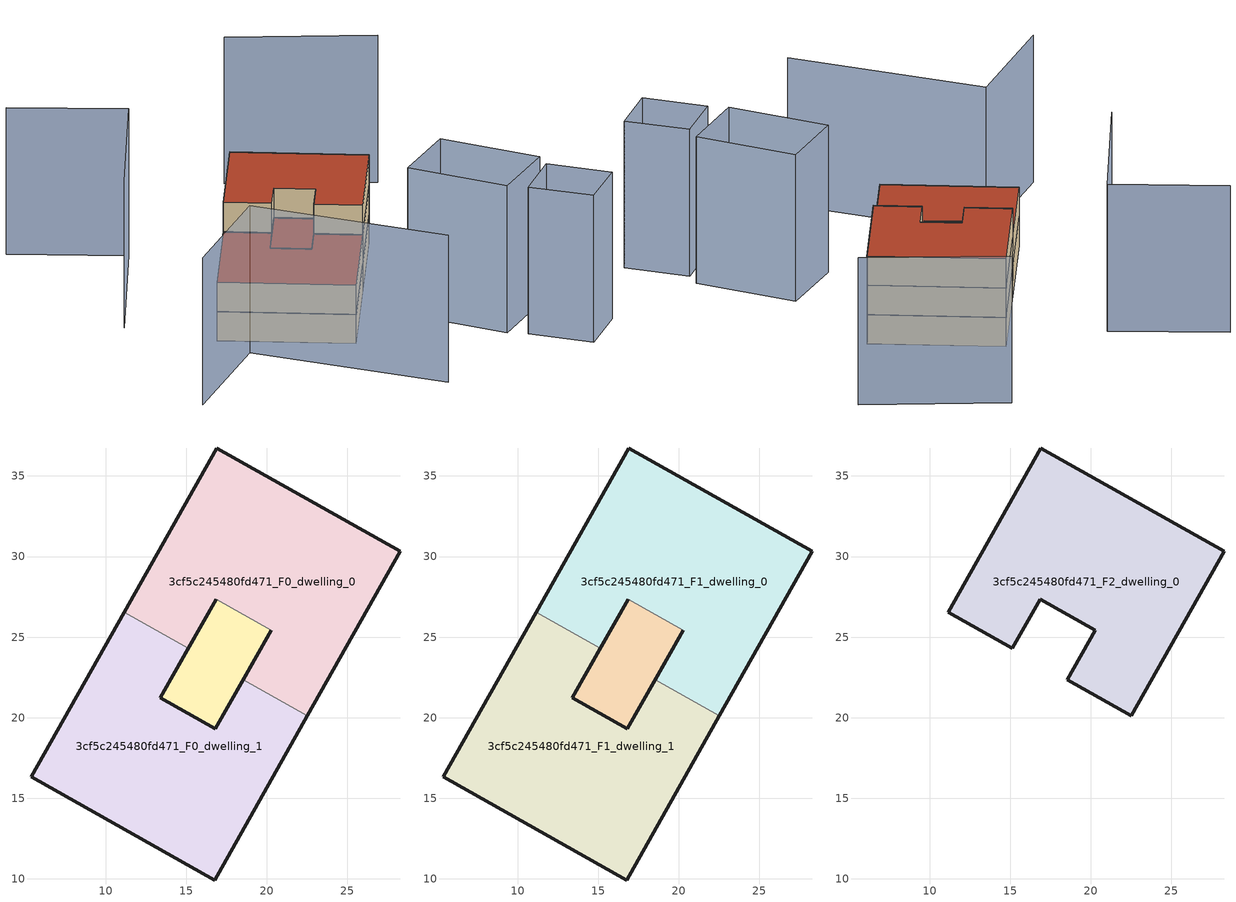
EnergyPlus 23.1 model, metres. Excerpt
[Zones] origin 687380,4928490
3cf5c245480fd471_F0_dwelling_0
 floor ground (EU_floor_Construction): 22.51,20.13 28.27,30.32 16.91,36.73 11.16,26.54 15.13,24.29 16.86,27.35 20.27,25.43 18.54,22.37 z0
 wall outside (EU_wall_Construction): 18.54,22.37 20.27,25.43 / 16.86,27.35 15.13,24.29 / 11.16,26.54 16.91,36.73 28.27,30.32 22.51,20.13 z0:3
 wall to 3cf5c245480fd471_F0_dwelling_1 (EU_wall_Construction): 22.51,20.13 18.54,22.37 / 15.13,24.29 11.16,26.54 z0:3
 wall to 3cf5c245480fd471_F0_circulation (EU_wall_Construction): 20.27,25.43 16.86,27.35 z0:3
3cf5c245480fd471_F0_dwelling_1
 floor ground (EU_floor_Construction): 16.76,9.94 22.51,20.13 18.54,22.37 16.81,19.31 13.41,21.24 15.13,24.29 11.16,26.54 5.41,16.35 z0
 wall outside (EU_wall_Construction): 15.13,24.29 13.41,21.24 16.81,19.31 18.54,22.37 / 22.51,20.13 16.76,9.94 5.41,16.35 11.16,26.54 z0:3
3cf5c245480fd471_F0_circulation
 floor ground (EU_floor_Construction): 16.81,19.31 20.27,25.43 16.86,27.35 13.41,21.24 z0
 wall outside (EU_wall_Construction): 20.27,25.43 16.81,19.31 13.41,21.24 16.86,27.35 z0:3
3cf5c245480fd471_F1_dwelling_0
 floor to 3cf5c245480fd471_F0_dwelling_0 (EU_floor_Construction): 22.51,20.13 28.27,30.32 16.91,36.73 11.16,26.54 15.13,24.29 16.86,27.35 20.27,25.43 18.54,22.37 z3
 wall outside (EU_wall_Construction): 18.54,22.37 20.27,25.43 / 16.86,27.35 15.13,24.29 / 11.16,26.54 16.91,36.73 28.27,30.32 22.51,20.13 z3:6
 wall to 3cf5c245480fd471_F1_dwelling_1 (EU_wall_Construction): 22.51,20.13 18.54,22.37 / 15.13,24.29 11.16,26.54 z3:6
 wall to 3cf5c245480fd471_F1_circulation (EU_wall_Construction): 20.27,25.43 16.86,27.35 z3:6
3cf5c245480fd471_F1_dwelling_1
 floor to 3cf5c245480fd471_F0_dwelling_1 (EU_floor_Construction): 16.76,9.94 22.51,20.13 18.54,22.37 16.81,19.31 13.41,21.24 15.13,24.29 11.16,26.54 5.4,16.35 z3
 wall outside (EU_wall_Construction): 15.13,24.29 13.41,21.24 16.81,19.31 18.54,22.37 / 22.51,20.13 16.76,9.94 5.41,16.35 11.16,26.54 z3:6
 roof outside (EU_roof_Construction): 18.54,22.37 22.51,20.13 16.76,9.94 5.41,16.35 11.16,26.54 15.13,24.29 13.41,21.24 16.81,19.31 z6
3cf5c245480fd471_F1_circulation
 floor to 3cf5c245480fd471_F0_circulation (EU_floor_Construction): 16.81,19.31 20.27,25.43 16.86,27.35 13.41,21.24 z3
 wall outside (EU_wall_Construction): 20.27,25.43 16.81,19.31 13.41,21.24 16.86,27.35 z3:6
 roof outside (EU_roof_Construction): 20.27,25.43 16.81,19.31 13.41,21.24 16.86,27.35 z6
3cf5c245480fd471_F2_dwelling_0
 floor to 3cf5c245480fd471_F1_dwelling_0 (EU_floor_Construction): 22.51,20.13 28.27,30.32 16.91,36.73 11.16,26.54 15.13,24.29 16.86,27.35 20.27,25.43 18.54,22.37 z6
 wall outside (EU_wall_Construction): 28.27,30.32 22.51,20.13 18.54,22.37 20.27,25.43 16.86,27.35 15.13,24.29 11.16,26.54 16.91,36.73 28.27,30.32 z6:9
 roof outside (EU_roof_Construction): 28.27,30.32 22.51,20.13 18.54,22.37 20.27,25.43 16.86,27.35 15.13,24.29 11.16,26.54 16.91,36.73 z9
shading: -2.34,3.78 6.96,12.56 / 6.96,12.56 20.53,-1.81 / -3.3,43.02 6.84,37.65 / 6.84,37.65 -0.94,22.96 / 35.24,42.48 22.2,48.5 / 36.09,8.91 40.74,4.44 / 40.74,4.44 36.82,0.37 / 36.82,0.37 32.18,4.83 / 32.18,4.83 36.09,8.91 / 29.83,18.54 36.3,10.64 / 36.3,10.64 30.57,5.95 / 30.57,5.95 24.1,13.85 / 24.1,13.85 29.83,18.54 z0:15
[Building]
EU S2 Campaign: North Axis=0; Terrain=City; Solar Distribution=FullExterior
[Site:Location]
Bologna: Latitude=44.5; Longitude=11.25; Time Zone=1; Elevation=37
[SizingPeriod:WeatherFileDays]
AnnualSizingPeriod: Begin Month=1; Begin Day of Month=1; End Month=12; End Day of Month=31; Day of Week for Start Day=Monday; Use Weather File Daylight Saving Period=No; Use Weather File Rain and Snow Indicators=No
[MATERIAL]
EU_InternalMass_Material: Roughness=MediumRough; Thickness=0.1; Conductivity=1; Density=1800; Specific Heat=900; Thermal Absorptance=0.9; Solar Absorptance=0.7; Visible Absorptance=0.7
[MATERIAL:NOMASS] Roughness=MediumRough; Thermal Absorptance=0.9; Solar Absorptance=0.7; Visible Absorptance=0.7
Name | Thermal Resistance
EU_wall_NoMass | 0.937881
EU_roof_NoMass | 0.548572
EU_floor_NoMass | 0.71348
[CONSTRUCTION]
EU_wall_Construction: EU_wall_NoMass
EU_roof_Construction: EU_roof_NoMass
EU_floor_Construction: EU_floor_NoMass
EU_InternalMass_Construction: EU_InternalMass_Material
[ZONE] Type=1; Multiplier=1; Ceiling Height=autocalculate; Floor Area=autocalculate; Part of Total Floor Area=Yes
Name | Volume
3cf5c245480fd471_F0_dwelling_0; 3cf5c245480fd471_F1_dwelling_0; 3cf5c245480fd471_F2_dwelling_0 | 416.651
3cf5c245480fd471_F0_dwelling_1; 3cf5c245480fd471_F1_dwelling_1 | 416.632
3cf5c245480fd471_F0_circulation | 82.4099
3cf5c245480fd471_F1_circulation | 82.4106
[INTERNALMASS] Construction=EU_InternalMass_Construction
Name | Zone or ZoneList | Surface Area
3cf5c245480fd471_F0_dwelling_0_EU_InternalMass | 3cf5c245480fd471_F0_dwelling_0 | 138.878
3cf5c245480fd471_F0_dwelling_1_EU_InternalMass | 3cf5c245480fd471_F0_dwelling_1 | 138.878
3cf5c245480fd471_F1_dwelling_0_EU_InternalMass | 3cf5c245480fd471_F1_dwelling_0 | 138.878
3cf5c245480fd471_F1_dwelling_1_EU_InternalMass | 3cf5c245480fd471_F1_dwelling_1 | 138.878
3cf5c245480fd471_F2_dwelling_0_EU_InternalMass | 3cf5c245480fd471_F2_dwelling_0 | 305.316
[OTHEREQUIPMENT] Fuel Type=Electricity; Design Level Calculation Method=Watts/Area; Power per Zone Floor Area=1; Fraction Latent=0; Fraction Radiant=0; Fraction Lost=0; Carbon Dioxide Generation Rate=0; EndUse Subcategory=EU_Step8_InternalGains
Name | Zone or ZoneList or Space or SpaceList | Schedule
EU_Step8_InternalGain_3cf5c245480fd471_F0_dwelling_0_f000 | 3cf5c245480fd471_F0_dwelling_0 | EU_Step8_GainSchedule_3cf5c245480fd471_F0_dwelling_0_f000
EU_Step8_InternalGain_3cf5c245480fd471_F0_dwelling_1_f000 | 3cf5c245480fd471_F0_dwelling_1 | EU_Step8_GainSchedule_3cf5c245480fd471_F0_dwelling_1_f000
EU_Step8_InternalGain_3cf5c245480fd471_F1_dwelling_0_f000 | 3cf5c245480fd471_F1_dwelling_0 | EU_Step8_GainSchedule_3cf5c245480fd471_F1_dwelling_0_f000
EU_Step8_InternalGain_3cf5c245480fd471_F1_dwelling_1_f000 | 3cf5c245480fd471_F1_dwelling_1 | EU_Step8_GainSchedule_3cf5c245480fd471_F1_dwelling_1_f000
EU_Step8_InternalGain_3cf5c245480fd471_F2_dwelling_0_f000 | 3cf5c245480fd471_F2_dwelling_0 | EU_Step8_GainSchedule_3cf5c245480fd471_F2_dwelling_0_f000
[ZONEINFILTRATION:DESIGNFLOWRATE] Schedule=EU_AlwaysOn; Design Flow Rate Calculation Method=Flow/Area; Flow Rate per Floor Area=0.0005; Constant Term Coefficient=1; Temperature Term Coefficient=0; Velocity Term Coefficient=0; Velocity Squared Term Coefficient=0
Name | Zone or ZoneList or Space or SpaceList
EU_Circulation_Infiltration_3cf5c245480fd471_F0_circulation | 3cf5c245480fd471_F0_circulation
EU_Circulation_Infiltration_3cf5c245480fd471_F1_circulation | 3cf5c245480fd471_F1_circulation
[ZONEVENTILATION:DESIGNFLOWRATE] Schedule=EU_AlwaysOn; Design Flow Rate Calculation Method=AirChanges/Hour; Air Changes per Hour=0.687892; Ventilation Type=Natural; Fan Pressure Rise=0; Fan Total Efficiency=1; Constant Term Coefficient=1; Temperature Term Coefficient=0; Velocity Term Coefficient=0; Velocity Squared Term Coefficient=0; Minimum Indoor Temperature=-100; Maximum Indoor Temperature=100; Delta Temperature=-100; Minimum Outdoor Temperature=-100; Maximum Outdoor Temperature=100; Maximum Wind Speed=40
Name | Zone or ZoneList or Space or SpaceList
EU_ConstantAir_3cf5c245480fd471_F0_dwelling_0 | 3cf5c245480fd471_F0_dwelling_0
EU_ConstantAir_3cf5c245480fd471_F0_dwelling_1 | 3cf5c245480fd471_F0_dwelling_1
EU_ConstantAir_3cf5c245480fd471_F1_dwelling_0 | 3cf5c245480fd471_F1_dwelling_0
EU_ConstantAir_3cf5c245480fd471_F1_dwelling_1 | 3cf5c245480fd471_F1_dwelling_1
EU_ConstantAir_3cf5c245480fd471_F2_dwelling_0 | 3cf5c245480fd471_F2_dwelling_0
[HVACTEMPLATE:THERMOSTAT] Constant Heating Setpoint=20; Constant Cooling Setpoint=50
EU_HeatOnly_3cf5c245480fd471_F0_dwelling_0; EU_HeatOnly_3cf5c245480fd471_F0_dwelling_1; EU_HeatOnly_3cf5c245480fd471_F1_dwelling_0; EU_HeatOnly_3cf5c245480fd471_F1_dwelling_1; EU_HeatOnly_3cf5c245480fd471_F2_dwelling_0
[HVACTEMPLATE:ZONE:IDEALLOADSAIRSYSTEM] System Availability Schedule=EU_AlwaysOn; Maximum Heating Supply Air Temperature=50; Minimum Cooling Supply Air Temperature=13; Maximum Heating Supply Air Humidity Ratio=0.0156; Minimum Cooling Supply Air Humidity Ratio=0.0077; Heating Limit=NoLimit; Cooling Limit=NoLimit; Heating Availability Schedule=EU_AlwaysOn; Cooling Availability Schedule=EU_CoolingOff; Dehumidification Control Type=ConstantSensibleHeatRatio; Cooling Sensible Heat Ratio=0.7; Dehumidification Setpoint=60; Humidification Control Type=None; Humidification Setpoint=30; Outdoor Air Method=None; Outdoor Air Flow Rate per Person=0.00944; Outdoor Air Flow Rate per Zone Floor Area=0; Outdoor Air Flow Rate per Zone=0; Demand Controlled Ventilation Type=None; Outdoor Air Economizer Type=NoEconomizer; Heat Recovery Type=None; Sensible Heat Recovery Effectiveness=0.7; Latent Heat Recovery Effectiveness=0.65
Name | Template Thermostat
3cf5c245480fd471_F0_dwelling_0 | EU_HeatOnly_3cf5c245480fd471_F0_dwelling_0
3cf5c245480fd471_F0_dwelling_1 | EU_HeatOnly_3cf5c245480fd471_F0_dwelling_1
3cf5c245480fd471_F1_dwelling_0 | EU_HeatOnly_3cf5c245480fd471_F1_dwelling_0
3cf5c245480fd471_F1_dwelling_1 | EU_HeatOnly_3cf5c245480fd471_F1_dwelling_1
3cf5c245480fd471_F2_dwelling_0 | EU_HeatOnly_3cf5c245480fd471_F2_dwelling_0
[SIZING:ZONE] Zone Cooling Design Supply Air Temperature Input Method=SupplyAirTemperature; Zone Cooling Design Supply Air Temperature=13; Zone Heating Design Supply Air Temperature Input Method=SupplyAirTemperature; Zone Heating Design Supply Air Temperature=50; Zone Cooling Design Supply Air Humidity Ratio=0.008; Zone Heating Design Supply Air Humidity Ratio=0.008; Cooling Design Air Flow Method=DesignDay; Cooling Design Air Flow Rate=0; Cooling Minimum Air Flow per Zone Floor Area=0.000762; Cooling Minimum Air Flow=0; Cooling Minimum Air Flow Fraction=0.2; Heating Design Air Flow Method=DesignDay; Heating Design Air Flow Rate=0; Heating Maximum Air Flow per Zone Floor Area=0.002032; Heating Maximum Air Flow=0.141576; Heating Maximum Air Flow Fraction=0.3; Account for Dedicated Outdoor Air System=No; Dedicated Outdoor Air System Control Strategy=NeutralSupplyAir; Dedicated Outdoor Air Low Setpoint Temperature for Design=autosize; Dedicated Outdoor Air High Setpoint Temperature for Design=autosize; Zone Load Sizing Method=Sensible Load Only No Latent Load; Zone Latent Cooling Design Supply Air Humidity Ratio Input Method=HumidityRatioDifference; Zone Cooling Design Supply Air Humidity Ratio Difference=0.005; Zone Latent Heating Design Supply Air Humidity Ratio Input Method=HumidityRatioDifference; Zone Humidification Design Supply Air Humidity Ratio Difference=0.005
3cf5c245480fd471_F0_dwelling_0; 3cf5c245480fd471_F0_dwelling_1; 3cf5c245480fd471_F1_dwelling_0; 3cf5c245480fd471_F1_dwelling_1; 3cf5c245480fd471_F2_dwelling_0
[SCHEDULE:CONSTANT]
Name | Hourly Value
EU_AlwaysOn | 1
EU_CoolingOff | 0
[SCHEDULE:FILE] Column Number=1; Rows to Skip at Top=0; Number of Hours of Data=8760; Column Separator=Comma; Interpolate to Timestep=No; Minutes per Item=60; Adjust Schedule for Daylight Savings=Yes
Name | File
EU_Step8_GainSchedule_3cf5c245480fd471_F0_dwelling_0_f000 | ../../schedules/3cf5c245480fd471/3cf5c245480fd471_F0_dwelling_0_f000_gain.csv
EU_Step8_GainSchedule_3cf5c245480fd471_F0_dwelling_1_f000 | ../../schedules/3cf5c245480fd471/3cf5c245480fd471_F0_dwelling_1_f000_gain.csv
EU_Step8_GainSchedule_3cf5c245480fd471_F1_dwelling_0_f000 | ../../schedules/3cf5c245480fd471/3cf5c245480fd471_F1_dwelling_0_f000_gain.csv
EU_Step8_GainSchedule_3cf5c245480fd471_F1_dwelling_1_f000 | ../../schedules/3cf5c245480fd471/3cf5c245480fd471_F1_dwelling_1_f000_gain.csv
EU_Step8_GainSchedule_3cf5c245480fd471_F2_dwelling_0_f000 | ../../schedules/3cf5c245480fd471/3cf5c245480fd471_F2_dwelling_0_f000_gain.csv
